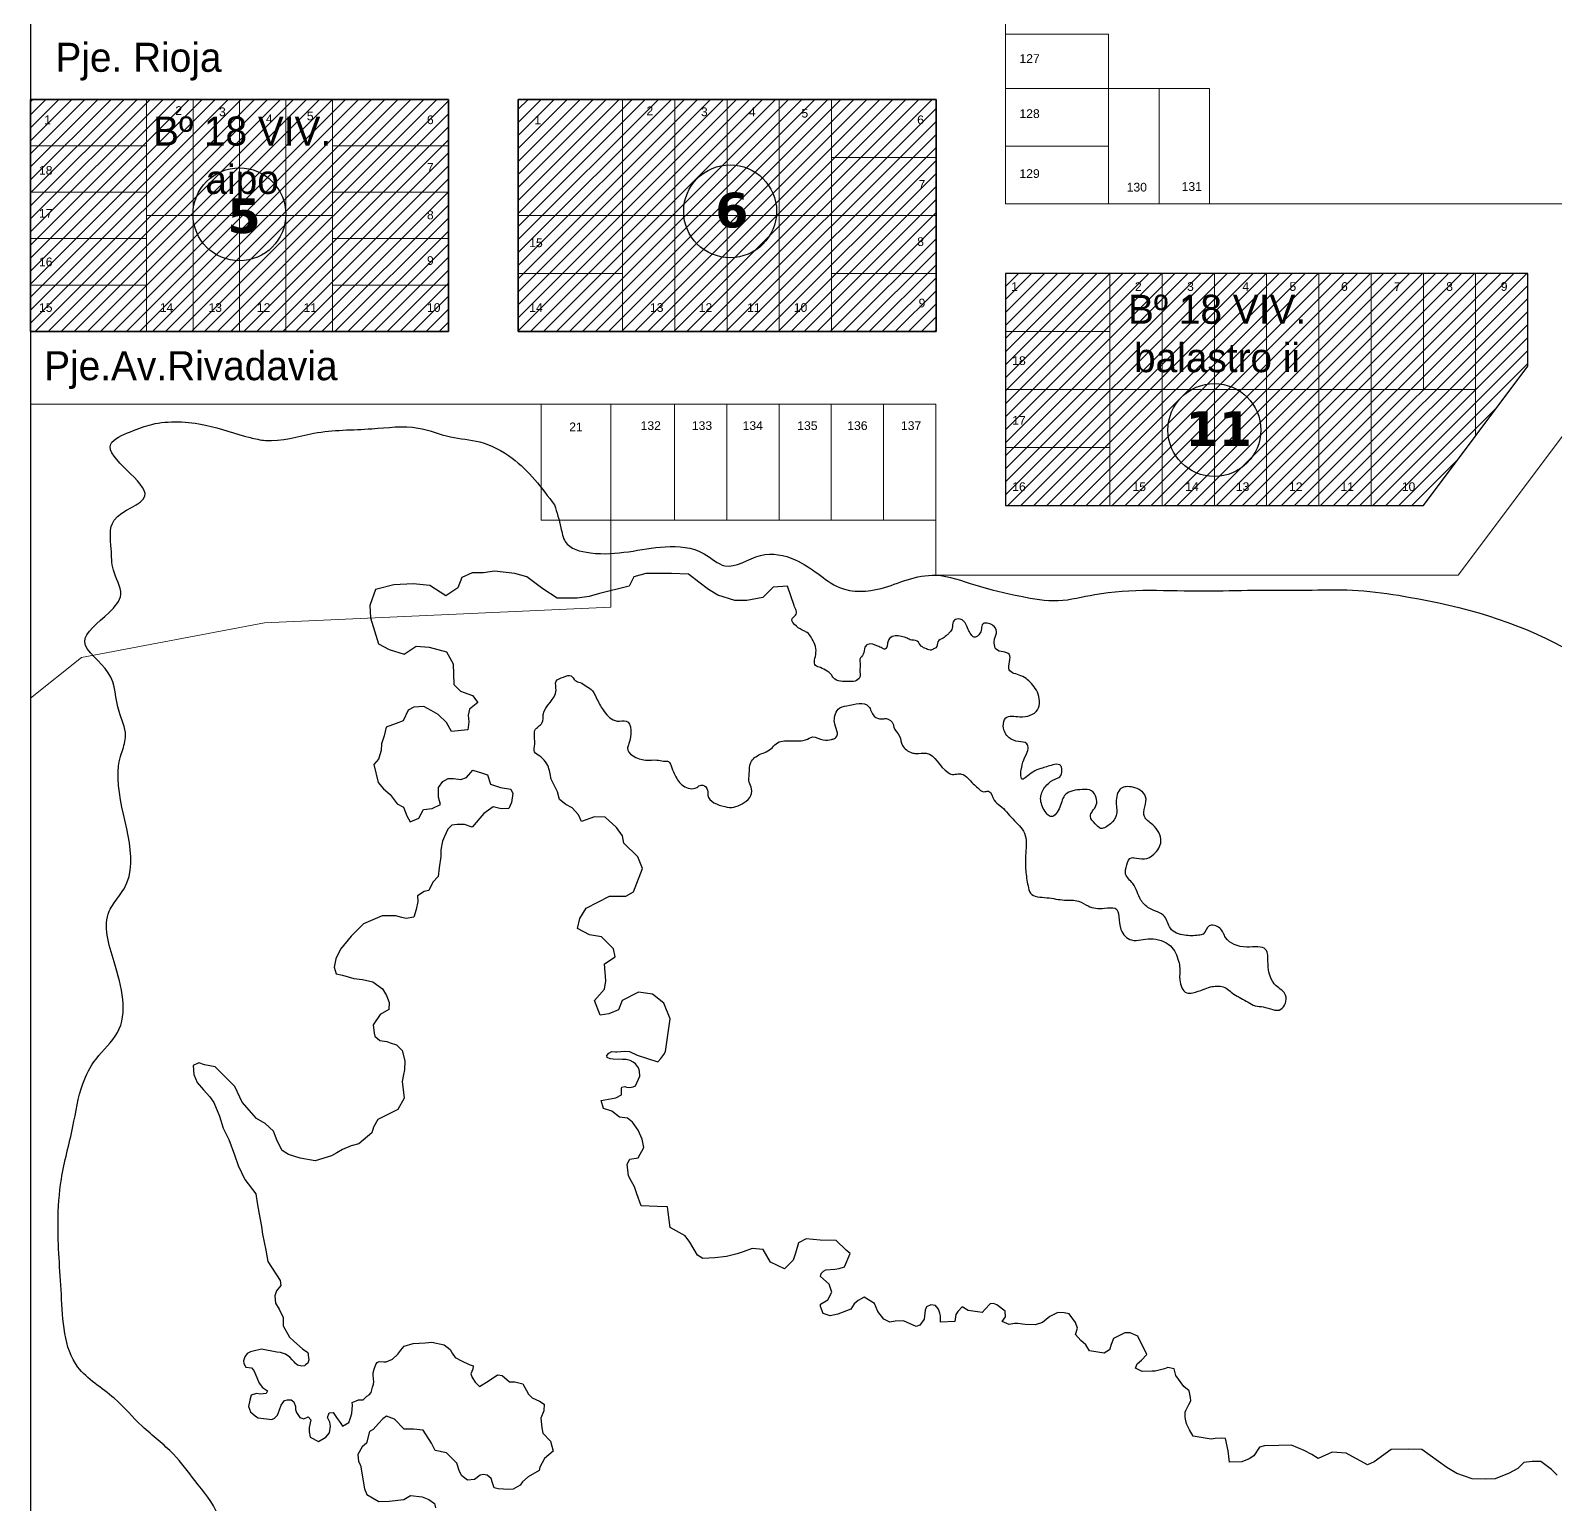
# Model space of a CAD drawing. Header units: millimetres. Extents: x 0 to 6558, y 60 to 10727.
# Drawn here: x 1200 to 1462.7, y 8832.7 to 9086.7 of the extents above; entities that cross this region are included whole.
import ezdxf

# ---------------------------------------------------------------- set-up
doc = ezdxf.new("R2010")
doc.units = ezdxf.units.MM
for name, color, linetype, lineweight in [('0 LAGUNA', 140, 'Continuous', 30), ('0 NOMBRE DE BARRIOS', 251, 'Continuous', 35), ('0 N° DE PARCELA', 255, 'Continuous', 25), ('0 SIG - PARCELAS', 252, 'Continuous', 18)]:
    doc.layers.add(name, color=color, linetype=linetype, lineweight=lineweight)
for name, color, linetype in [('0 NOMBRE DE CALLES', 255, 'Continuous'), ('0 N° DE MANZANA', 255, 'Continuous'), ('0 SIG - CHACRAS', 253, 'Continuous'), ('0 SIG - MANZANAS', 253, 'Continuous'), ('TERRENO MUNICIPAL', 10, 'Continuous')]:
    doc.layers.add(name, color=color, linetype=linetype)
doc.styles.get("Standard").update_dxf_attribs({"font": 'arial.ttf'})
doc.styles.add('STYLE1', font='arial.ttf')

msp = doc.modelspace()

# ---------------------------------------------------------------- hatches: boundary and pattern name
at = {"layer": 'TERRENO MUNICIPAL'}
h = msp.add_hatch(dxfattribs=at)
h.set_pattern_fill('ANSI31', color=256, scale=0.5)
h.set_pattern_definition([(45, (-322.4474, 5693.1154), (-1.122532, 1.122532), [])])
h.paths.add_polyline_path([(1283.979, 9074.855), (1355.979, 9074.855), (1355.979, 9034.855), (1283.979, 9034.855)])
h.paths.add_polyline_path([(1367.936, 9044.855), (1367.936, 9004.855), (1439.936, 9004.855), (1457.936, 9028.855), (1457.936, 9044.855)])
h.paths.add_polyline_path([(1199.979, 9074.855), (1271.979, 9074.855), (1271.979, 9034.855), (1199.979, 9034.855)])
h.paths.add_polyline_path([(1290.136, 9189.465), (1355.936, 9189.465), (1355.936, 9149.465), (1290.136, 9149.465)])
h.paths.add_polyline_path([(1367.936, 9198.045), (1437.936, 9198.045), (1437.936, 9158.045), (1367.936, 9158.045)])

# ---------------------------------------------------------------- linework, layer by layer
at = {"layer": '0 LAGUNA'}
for points in [[(1331.513, 8987.641), (1330.41, 8990.947), (1330.41, 8990.947), (1327.928, 8990.81), (1327.928, 8990.81), (1326.135, 8989.019), (1326.135, 8989.019), (1323.377, 8988.468), (1321.309, 8988.468), (1318.413, 8989.432), (1316.759, 8990.397), (1315.104, 8991.636), (1313.312, 8993.014), (1310.416, 8993.151), (1308.485, 8993.151), (1306.004, 8993.151), (1303.935, 8992.6), (1303.108, 8990.947), (1298.006, 8989.708), (1296.214, 8989.157), (1294.145, 8988.881), (1294.145, 8988.881), (1290.698, 8988.881), (1288.216, 8990.534), (1288.216, 8990.534), (1285.458, 8992.6), (1283.39, 8993.151), (1279.943, 8993.565), (1278.012, 8993.289), (1276.082, 8993.289), (1274.289, 8992.463), (1273.6, 8990.672), (1271.531, 8989.294), (1271.531, 8989.294), (1268.774, 8991.085), (1265.878, 8991.361), (1262.569, 8991.223), (1259.398, 8990.397), (1258.432, 8987.641), (1258.53, 8985.483), (1259.949, 8981.03), (1261.741, 8980.065), (1264.361, 8979.239), (1264.361, 8979.239), (1266.43, 8980.616), (1268.636, 8980.479), (1271.669, 8979.652), (1272.773, 8977.586), (1272.91, 8974.004), (1274.066, 8972.856), (1274.066, 8972.856), (1276.116, 8972.106), (1276.116, 8972.106), (1277.068, 8970.923), (1277.068, 8970.923), (1275.601, 8969.79), (1275.4, 8968.724), (1275.467, 8967.591), (1275.334, 8966.192), (1272.532, 8965.925), (1272.532, 8965.925), (1271.665, 8967.458), (1270.197, 8968.857), (1269.011, 8969.518), (1267.729, 8970.257), (1265.995, 8970.123), (1265.061, 8969.59), (1264.166, 8967.752), (1262.961, 8967.313), (1261.231, 8966.683), (1260.925, 8965.192), (1260.458, 8963.793), (1260.391, 8962.66), (1259.924, 8961.127), (1259.124, 8960.261), (1259.858, 8957.129), (1259.858, 8957.129), (1260.792, 8956.062), (1261.926, 8955.063), (1263.127, 8953.464), (1264.26, 8952.864), (1264.26, 8952.864), (1264.794, 8951.398), (1265.394, 8950.332), (1265.394, 8950.332), (1266.862, 8950.998), (1267.262, 8951.731), (1267.663, 8952.464), (1267.663, 8952.464), (1269.197, 8952.664), (1269.197, 8952.664), (1270.598, 8953.33), (1270.264, 8954.596), (1270.264, 8954.596), (1270.264, 8956.262), (1270.264, 8956.262), (1270.998, 8957.329), (1271.932, 8957.795), (1272.865, 8957.795), (1272.865, 8957.795), (1274.133, 8957.662), (1275.067, 8957.995), (1275.067, 8957.995), (1276.201, 8959.261), (1276.201, 8959.261), (1277.868, 8958.728), (1278.736, 8958.461), (1279.203, 8956.862), (1280.937, 8956.262), (1282.738, 8955.996), (1283.072, 8955.263), (1282.871, 8953.664), (1282.405, 8952.664), (1281.07, 8952.597), (1279.67, 8952.93), (1278.069, 8951.798), (1276.06, 8949.427), (1274.745, 8949.886), (1273.496, 8949.886), (1272.576, 8949.755), (1271.853, 8949.098), (1271.327, 8947.851), (1270.932, 8946.997), (1270.67, 8945.553), (1270.67, 8944.371), (1270.407, 8942.401), (1270.21, 8940.956), (1269.272, 8939.977), (1268.627, 8938.505), (1267.799, 8938.367), (1266.647, 8937.585), (1266.693, 8936.619), (1266.417, 8935.238), (1266.002, 8933.904), (1264.713, 8933.72), (1263.93, 8933.858), (1262.917, 8934.134), (1260.568, 8934.18), (1257.359, 8932.769), (1255.233, 8930.645), (1255.233, 8930.645), (1253.384, 8928.429), (1252.552, 8926.767), (1252.275, 8925.289), (1252.645, 8924.181), (1253.754, 8923.904), (1253.754, 8923.904), (1255.695, 8923.35), (1257.174, 8923.166), (1258.931, 8922.796), (1260.595, 8921.596), (1261.334, 8920.395), (1261.796, 8919.195), (1261.704, 8917.994), (1261.704, 8917.994), (1260.224, 8917.163), (1259.026, 8915.342), (1259.204, 8913.957), (1259.294, 8913.421), (1260.144, 8912.661), (1261.351, 8912.483), (1261.932, 8912.259), (1263.006, 8911.902), (1264.034, 8910.964), (1264.492, 8909.189), (1264.429, 8907.619), (1264.241, 8906.802), (1263.989, 8905.609), (1264.241, 8903.724), (1264.367, 8902.719), (1264.367, 8902.719), (1263.234, 8900.771), (1263.234, 8900.771), (1261.537, 8899.892), (1260.719, 8899.515), (1259.839, 8899.075), (1259.084, 8897.756), (1258.77, 8896.751), (1256.569, 8894.866), (1255.248, 8894.489), (1253.739, 8893.861), (1252.733, 8893.296), (1251.853, 8892.793), (1249.023, 8891.914), (1246.445, 8892.416), (1244.432, 8893.045), (1243.363, 8893.735), (1242.483, 8895.369), (1241.854, 8897.065), (1240.408, 8898.384), (1238.898, 8899.201), (1236.446, 8902.028), (1235.188, 8904.729), (1231.793, 8908.121), (1229.969, 8908.498), (1228.963, 8908.812), (1228.019, 8908.373), (1228.145, 8906.802), (1228.711, 8905.42), (1229.78, 8904.164), (1230.849, 8902.97), (1231.541, 8901.965), (1232.547, 8899.641), (1233.176, 8897.568), (1234.136, 8895.627), (1235.109, 8892.977), (1235.728, 8891.122), (1236.878, 8888.736), (1238.823, 8886.263), (1239, 8884.673), (1239.354, 8882.729), (1239.796, 8880.609), (1239.973, 8879.284), (1240.504, 8876.545), (1240.857, 8874.602), (1242.979, 8871.333), (1242.979, 8871.333), (1243.113, 8870.432), (1243.113, 8870.432), (1242.38, 8869.517), (1242.075, 8868.663), (1242.197, 8867.383), (1242.808, 8866.346), (1243.479, 8864.943), (1243.479, 8863.479), (1244.578, 8861.527), (1245.372, 8860.856), (1246.837, 8859.514), (1246.837, 8859.514), (1247.773, 8858.896), (1247.787, 8858.71), (1247.816, 8858.382), (1247.859, 8858.011), (1247.902, 8857.654), (1247.745, 8857.083), (1247.745, 8857.083), (1247.358, 8856.769), (1247.187, 8856.583), (1246.744, 8856.569), (1246.001, 8856.726), (1245.601, 8857.069), (1245.43, 8857.297), (1245.086, 8857.639), (1244.629, 8858.111), (1244.629, 8858.111), (1243.915, 8858.596), (1243.072, 8858.881), (1242.429, 8858.967), (1239.753, 8859.462), (1238.327, 8859.101), (1237.864, 8859.02), (1237.302, 8858.699), (1236.9, 8858.157), (1236.659, 8857.454), (1236.739, 8856.993), (1237.081, 8856.371), (1238.065, 8856.23), (1238.468, 8855.789), (1238.97, 8854.564), (1239.39, 8853.6), (1239.955, 8852.875), (1239.955, 8852.875), (1240.802, 8852.311), (1240.56, 8851.827), (1240.56, 8851.827), (1239.552, 8851.747), (1238.906, 8851.827), (1237.979, 8851.545), (1237.737, 8850.659), (1237.535, 8849.571), (1237.858, 8848.685), (1238.745, 8847.919), (1239.189, 8847.637), (1241.528, 8847.355), (1242.012, 8847.557), (1242.536, 8848.081), (1242.899, 8849.007), (1243.141, 8849.813), (1243.746, 8850.619), (1244.189, 8850.739), (1244.189, 8850.739), (1244.875, 8850.739), (1245.359, 8850.377), (1245.641, 8849.571), (1245.641, 8849.088), (1245.802, 8848.564), (1246.407, 8847.718), (1247.093, 8847.476), (1247.818, 8847.839), (1248.262, 8847.275), (1248.262, 8847.275), (1247.98, 8845.986), (1247.98, 8845.221), (1248.181, 8844.334), (1248.181, 8844.334), (1249.593, 8843.569), (1250.843, 8844.334), (1251.488, 8845.059), (1251.69, 8846.187), (1251.569, 8846.872), (1251.569, 8846.872), (1251.125, 8847.718), (1251.448, 8848.524), (1251.448, 8848.524), (1252.134, 8848.564), (1252.698, 8847.718), (1253.424, 8846.671), (1253.747, 8846.228), (1254.835, 8846.832), (1255.117, 8847.637), (1255.36, 8848.363), (1255.44, 8849.813), (1255.4, 8850.256), (1256.466, 8850.734), (1257.277, 8850.768), (1257.903, 8851.359), (1258.325, 8851.629), (1258.647, 8851.984), (1258.917, 8852.947), (1259.087, 8853.47), (1259.137, 8853.858), (1259.024, 8855.006), (1259.008, 8855.422), (1259.191, 8856.054), (1259.457, 8856.836), (1259.707, 8857.169), (1260.074, 8857.336), (1260.823, 8857.319), (1261.273, 8857.319), (1262.342, 8857.726), (1263.249, 8858.632), (1263.773, 8859.299), (1264.346, 8859.966), (1265.92, 8860.443), (1267.972, 8860.538), (1269.118, 8860.681), (1271.265, 8860.205), (1272.267, 8859.442), (1272.649, 8858.775), (1273.126, 8858.06), (1274.223, 8857.488), (1275.527, 8856.808), (1276.227, 8856.582), (1276.179, 8856.01), (1275.845, 8855.2), (1276.084, 8854.58), (1276.609, 8853.77), (1277.324, 8853.055), (1278.995, 8854.056), (1280.426, 8855.057), (1281.237, 8854.914), (1281.237, 8854.914), (1282.525, 8853.865), (1283.432, 8853.865), (1284.768, 8853.484), (1285.775, 8851.692), (1286.386, 8851.082), (1287.656, 8850.518), (1288.455, 8850.001), (1288.408, 8848.874), (1288.408, 8848.874), (1287.891, 8847.606), (1288.079, 8845.915), (1288.267, 8845.023), (1289.583, 8843.614), (1290.007, 8841.923), (1288.549, 8840.608), (1287.703, 8839.152), (1287.609, 8838.588), (1285.731, 8837.458), (1284.749, 8836.586), (1284.312, 8836.041), (1283.112, 8835.351), (1282.385, 8835.278), (1280.53, 8835.387), (1279.875, 8835.569), (1279.584, 8836.441), (1279.366, 8837.168), (1278.675, 8837.785), (1277.947, 8837.858), (1277.438, 8837.749), (1276.493, 8837.022), (1275.256, 8836.913), (1274.311, 8837.64), (1273.911, 8838.366), (1273.402, 8839.82), (1271.619, 8841.636), (1269.692, 8842), (1269.033, 8843.291), (1267.636, 8845.511), (1265.988, 8845.689), (1264.339, 8845.689), (1262.691, 8847.408), (1261.329, 8847.909), (1260.684, 8847.444), (1259.931, 8846.692), (1259, 8845.654), (1258.39, 8845.26), (1257.853, 8843.255), (1257.1, 8842.646), (1256.348, 8841.322), (1256.491, 8840.141), (1256.85, 8839.46), (1257.547, 8835.43), (1257.894, 8834.454), (1258.903, 8833.856), (1259.974, 8833.226), (1261.771, 8833.258), (1264.292, 8833.573), (1265.458, 8834.265), (1267.444, 8834.045), (1268.579, 8833.573), (1269.555, 8832.88), (1269.776, 8832.156)], [(1462.988, 8837.755), (1462.017, 8838.725), (1460.164, 8840.136), (1458.663, 8840.136), (1457.25, 8839.96), (1456.191, 8838.901), (1454.69, 8838.108), (1452.306, 8837.137), (1450.629, 8837.049), (1448.333, 8837.137), (1445.685, 8838.019), (1444.007, 8839.078), (1444.007, 8839.078), (1439.682, 8842.165), (1437.386, 8842.253), (1434.385, 8842.165), (1434.385, 8842.165), (1431.471, 8840.048), (1430.323, 8839.519), (1426.616, 8841.547), (1426.616, 8841.547), (1424.232, 8841.724), (1421.786, 8840.624), (1420.75, 8841.294), (1419.408, 8842.025), (1417.214, 8842.938), (1415.02, 8842.877), (1412.582, 8842.816), (1411.728, 8842.573), (1410.753, 8841.111), (1409.9, 8840.563), (1408.681, 8840.076), (1406.548, 8840.015), (1406.548, 8840.015), (1406.304, 8841.964), (1406.304, 8841.964), (1405.877, 8844.095), (1405.206, 8844.156), (1404.048, 8844.095), (1403.378, 8843.973), (1400.28, 8844.464), (1399.631, 8845.554), (1399.188, 8846.496), (1399.041, 8847.056), (1398.923, 8847.822), (1398.923, 8848.588), (1399.012, 8848.912), (1399.543, 8849.943), (1399.867, 8850.591), (1399.837, 8851.151), (1399.572, 8852.299), (1398.687, 8853.036), (1398.687, 8853.036), (1397.301, 8854.951), (1396.977, 8856.07), (1395.886, 8856.306), (1395.326, 8856.1), (1393.733, 8855.658), (1393.203, 8855.658), (1391.486, 8855.61), (1390.371, 8856.213), (1390.65, 8856.956), (1391.393, 8857.559), (1391.393, 8857.559), (1392.276, 8858.534), (1390.742, 8861.736), (1389.442, 8862.293), (1388.513, 8862.293), (1386.562, 8861.318), (1386.143, 8860.251), (1385.864, 8859.369), (1384.935, 8858.766), (1382.427, 8859.184), (1382.427, 8859.184), (1381.776, 8860.205), (1380.94, 8860.947), (1380.94, 8860.947), (1380.011, 8862.015), (1380.336, 8863.082), (1380.011, 8864.057), (1378.896, 8865.588), (1378.059, 8865.728), (1376.991, 8865.82), (1375.597, 8865.124), (1374.296, 8864.057), (1373.042, 8863.639), (1371.323, 8863.732), (1370.022, 8863.918), (1369.521, 8863.911), (1368.587, 8863.732), (1367.401, 8864.27), (1367.976, 8865.06), (1367.868, 8866.029), (1366.467, 8867.142), (1365.892, 8867.322), (1365.281, 8867.286), (1364.454, 8866.353), (1363.951, 8865.814), (1361.507, 8866.137), (1361.507, 8866.137), (1360.501, 8866.747), (1359.746, 8865.993), (1359.387, 8865.455), (1359.243, 8864.234), (1356.763, 8864.127), (1356.727, 8865.24), (1356.62, 8865.67), (1356.404, 8866.389), (1355.865, 8866.999), (1355.074, 8867.142), (1354.356, 8866.783), (1354.104, 8866.173), (1353.961, 8864.629), (1353.17, 8863.624), (1352.559, 8863.373), (1350.367, 8864.342), (1348.965, 8864.306), (1348.031, 8864.127), (1346.989, 8864.629), (1345.947, 8865.993), (1345.371, 8867.322), (1343.574, 8868.435), (1342.568, 8867.86), (1341.849, 8867.286), (1341.275, 8866.389), (1339.047, 8865.527), (1337.753, 8865.204), (1336.531, 8865.635), (1336.064, 8866.819), (1336.1, 8867.214), (1337.322, 8868.004), (1338.004, 8869.296), (1337.573, 8870.661), (1336.1, 8871.989), (1336.171, 8872.492), (1336.567, 8872.922), (1336.998, 8873.174), (1338.544, 8873.246), (1339.298, 8873.389), (1340.197, 8873.64), (1341.203, 8875.974), (1340.484, 8876.512), (1338.778, 8878.181), (1338.778, 8878.181), (1336.03, 8878.261), (1333.606, 8878.504), (1332.313, 8877.777), (1331.747, 8876.001), (1331.343, 8874.79), (1329.889, 8873.337), (1327.464, 8874.467), (1327.464, 8874.467), (1326.172, 8876.647), (1326.172, 8876.647), (1324.313, 8876.808), (1322.778, 8876.243), (1321.727, 8875.92), (1319.869, 8875.436), (1317.848, 8875.194), (1315.828, 8875.113), (1314.859, 8875.678), (1314.859, 8875.678), (1313.566, 8877.938), (1312.758, 8878.988), (1312.758, 8878.988), (1310.172, 8880.441), (1310.172, 8880.441), (1309.849, 8883.105), (1309.743, 8883.978), (1307.91, 8884.074), (1307.91, 8884.074), (1305.162, 8884.154), (1305.162, 8884.154), (1304.423, 8886.254), (1304.024, 8887.448), (1303.467, 8888.482), (1302.989, 8889.357), (1302.751, 8891.345), (1303.228, 8892.22), (1304.661, 8892.459), (1304.661, 8892.459), (1305.617, 8894.209), (1305.378, 8895.641), (1304.661, 8897.231), (1303.706, 8898.584), (1302.83, 8899.299), (1302.83, 8899.299), (1301.477, 8899.459), (1301.477, 8899.459), (1300.123, 8900.493), (1298.69, 8900.97), (1298.292, 8902.322), (1298.292, 8902.322), (1300.839, 8902.799), (1301.794, 8903.307), (1301.775, 8904.381), (1301.871, 8904.649), (1302.351, 8904.764), (1302.677, 8904.649), (1303.253, 8904.553), (1303.828, 8904.668), (1304.212, 8904.841), (1304.968, 8906.55), (1304.912, 8907.362), (1304.704, 8907.986), (1304.193, 8908.666), (1303.777, 8908.949), (1303.285, 8909.195), (1302.586, 8909.422), (1301.981, 8909.403), (1300.354, 8909.459), (1299.862, 8909.535), (1299.333, 8909.762), (1299.276, 8910.083), (1299.597, 8910.48), (1299.597, 8910.48), (1300.146, 8910.744), (1300.77, 8910.687), (1300.997, 8910.687), (1302.397, 8910.857), (1303.172, 8910.801), (1304.514, 8910.14), (1308.036, 8909.018), (1308.567, 8909.586), (1309.061, 8910.269), (1309.402, 8910.8), (1310.186, 8916.4), (1309.09, 8919.076), (1307.141, 8920.658), (1307.141, 8920.658), (1304.706, 8921.023), (1301.904, 8919.563), (1301.296, 8917.981), (1299.59, 8917.251), (1298.129, 8917.008), (1298.129, 8917.008), (1297.155, 8919.563), (1297.155, 8919.563), (1298.86, 8921.51), (1298.86, 8921.51), (1299.103, 8922.97), (1298.86, 8925.89), (1298.86, 8925.89), (1300.687, 8927.106), (1300.443, 8928.445), (1298.373, 8930.513), (1298.373, 8930.513), (1296.302, 8930.878), (1294.232, 8931.973), (1294.597, 8933.676), (1294.597, 8933.676), (1295.693, 8935.501), (1299.712, 8937.57), (1302.513, 8937.57), (1303.853, 8938.3), (1303.853, 8938.3), (1305.391, 8942.333), (1305.391, 8942.333), (1304.635, 8944.349), (1302.196, 8946.701), (1301.944, 8947.961), (1300.935, 8949.389), (1300.935, 8949.389), (1299.001, 8951.153), (1299.001, 8951.153), (1297.151, 8951.237), (1294.88, 8950.397), (1294.376, 8951.573), (1293.283, 8952.749), (1292.19, 8953.337), (1292.19, 8953.337), (1291.097, 8954.177), (1290.76, 8955.521), (1289.667, 8957.705)]]:
    msp.add_lwpolyline(points, dxfattribs=at)
msp.add_spline([(1290.247, 9004.955), (1282.934, 9013.047), (1277.374, 9015.824), (1272.319, 9016.707), (1266.76, 9018.222), (1258.799, 9018.096), (1248.816, 9017.339), (1240.475, 9016.076), (1237.822, 9016.581), (1230.113, 9018.727), (1220.889, 9018.854), (1217.224, 9017.591), (1213.812, 9015.445), (1219.695, 9006.481), (1214.387, 9002.315), (1213.882, 8997.392), (1214.261, 8993.731), (1215.525, 8989.565), (1213.503, 8986.409), (1209.333, 8981.36), (1213.377, 8976.058), (1215.236, 8969.34), (1216.366, 8965.215), (1215.758, 8962.479), (1215.279, 8960.698), (1215.062, 8957.832), (1216.104, 8938.834), (1215.215, 8937.502), (1213.548, 8934.948), (1214.389, 8926.226), (1214.957, 8914.021), (1211.263, 8909.479), (1208.99, 8905.221), (1207.286, 8897.841), (1205.296, 8888.758), (1204.728, 8881.378), (1205.296, 8868.889), (1208.138, 8856.399), (1214.389, 8851.006), (1219.219, 8846.181), (1224.618, 8841.355), (1228.312, 8836.814), (1232.289, 8830.853), (1233.142, 8826.595), (1232.858, 8818.931), (1232.858, 8813.822), (1229.928, 8800.537), (1228.429, 8794.795), (1228.429, 8789.552), (1230.678, 8781.314), (1234.926, 8775.822), (1240.174, 8773.824), (1241.674, 8773.575), (1247.671, 8771.827), (1255.668, 8769.331), (1259.166, 8766.085), (1276.305, 8768.445), (1280.481, 8767.786), (1284.217, 8764.273), (1285.756, 8757.247), (1287.514, 8752.855), (1291.91, 8743.195), (1296.085, 8737.925), (1302.899, 8733.753), (1312.35, 8732.875), (1320.482, 8734.192), (1325.757, 8742.316), (1325.977, 8745.171), (1325.977, 8750.221), (1325.757, 8756.369), (1327.735, 8765.151), (1334.548, 8772.616), (1337.626, 8772.616), (1344.658, 8772.616), (1351.692, 8770.421), (1357.187, 8770.86), (1366.198, 8771.299), (1371.693, 8769.982), (1380.923, 8768.884), (1391.254, 8765.59), (1391.473, 8760.321), (1390.594, 8754.831), (1398.067, 8746.049), (1424.864, 8750.872), (1427.348, 8765.203), (1424.589, 8772.645), (1422.658, 8777.605), (1421.278, 8780.637), (1421.278, 8785.322), (1424.589, 8789.18), (1429.554, 8788.629), (1433.693, 8787.251), (1438.934, 8785.322), (1445.831, 8783.668), (1453.004, 8783.117), (1462.384, 8779.259), (1466.522, 8775.676), (1471.212, 8772.369), (1475.626, 8770.164), (1483.626, 8772.093), (1508.217, 8777.021), (1511.129, 8777.506), (1517.194, 8775.082), (1521.319, 8770.719), (1534.179, 8767.083), (1543.399, 8768.053), (1550.678, 8769.507), (1555.288, 8770.477), (1568.39, 8769.507), (1573.243, 8768.053), (1574.941, 8767.81), (1577.61, 8766.841), (1580.28, 8766.114), (1583.676, 8766.114), (1595.323, 8765.386), (1599.205, 8763.69), (1606.23, 8762.736), (1611.094, 8758.842), (1615.046, 8759.884), (1620.557, 8755.933), (1630.505, 8756.661), (1636.085, 8759.084), (1640.211, 8762.963), (1644.335, 8769.749), (1645.548, 8775.325), (1647.004, 8779.687), (1647.004, 8795.685), (1647.004, 8803.442), (1646.276, 8806.35), (1639.054, 8818.663), (1640.024, 8827.389), (1641.48, 8835.145), (1639.539, 8842.174), (1637.113, 8847.265), (1633.716, 8850.901), (1626.679, 8857.445), (1621.584, 8865.444), (1618.915, 8872.473), (1617.702, 8877.079), (1614.547, 8888.713), (1609.937, 8895.5), (1603.872, 8899.621), (1595.622, 8902.529), (1577.861, 8892.179), (1572.28, 8891.937), (1568.883, 8894.361), (1565.244, 8902.844), (1562.332, 8912.783), (1555.295, 8921.993), (1545.347, 8926.356), (1531.76, 8928.295), (1522.054, 8932.901), (1516.959, 8938.233), (1492.842, 8945.249), (1480.659, 8959.853), (1473.35, 8973.24), (1462.69, 8981.15), (1435.646, 8989.387), (1427.721, 8990.283), (1419.796, 8990.283), (1410.675, 8990.283), (1402.301, 8990.134), (1383.311, 8989.536), (1377.031, 8988.49), (1370.601, 8989.237), (1362.676, 8991.179), (1355.936, 8992.855), (1351.013, 8992.075), (1346.528, 8990.582), (1339.351, 8990.731), (1335.612, 8993.121), (1331.724, 8995.511), (1325.743, 8996.258), (1319.613, 8994.465), (1316.024, 8996.557), (1309.295, 8997.752), (1296.436, 8996.706), (1292.1, 8998.648), (1291.352, 9001.038), (1290.247, 9004.955)], degree=3, dxfattribs=at)
at = {"layer": '0 LAGUNA', "start_tangent": (-0.8942643, -0.4475392)}
msp.add_spline([(1289.667, 8957.705), (1289.079, 8960.057), (1288.238, 8961.233), (1287.733, 8961.654), (1286.808, 8962.41), (1286.808, 8963.334), (1286.808, 8965.182), (1286.892, 8966.106), (1287.481, 8966.778), (1288.153, 8967.45), (1288.322, 8968.878), (1290.529, 8973.045), (1290.529, 8974.581), (1291.83, 8975.289), (1293.131, 8975.526), (1293.84, 8974.699), (1294.668, 8974.344), (1295.732, 8973.754), (1296.796, 8972.927), (1297.624, 8971.391), (1298.807, 8969.383), (1301.054, 8967.729), (1302.591, 8967.729), (1303.064, 8963.831), (1302.827, 8963.122), (1305.907, 8961.001), (1307.895, 8961.001), (1309.055, 8960.836), (1309.884, 8960.753), (1310.464, 8959.677), (1311.044, 8958.352), (1312.452, 8956.531), (1314.772, 8956.283), (1315.518, 8956.697), (1316.512, 8956.118), (1316.678, 8954.959), (1319.578, 8952.972), (1321.152, 8952.889), (1322.561, 8953.469), (1323.887, 8954.545), (1324.218, 8956.035), (1323.804, 8957.194), (1323.804, 8958.601), (1324.052, 8960.587), (1325.71, 8961.994), (1326.704, 8962.408), (1327.781, 8963.153), (1328.692, 8963.981), (1331.178, 8964.312), (1332.504, 8964.312), (1333.498, 8964.478), (1334.741, 8964.974), (1336.564, 8964.478), (1337.973, 8964.56), (1338.469, 8964.726), (1338.967, 8965.305), (1338.884, 8966.05), (1338.469, 8967.54), (1338.553, 8968.616), (1339.132, 8969.775), (1340.624, 8970.354), (1344.365, 8970.252), (1345.327, 8968.587), (1346.609, 8968.075), (1347.378, 8968.138), (1348.595, 8967.178), (1348.724, 8966.666), (1349.685, 8965.129), (1350.198, 8963.529), (1351.8, 8962.248), (1352.505, 8962.12), (1354.3, 8962.184), (1358.058, 8958.837), (1359.071, 8958.516), (1359.516, 8958.59), (1360.38, 8958.59), (1362.393, 8956.893), (1363.172, 8956.186), (1364.162, 8955.55), (1365.011, 8955.62), (1366.002, 8954.065), (1366.993, 8953.147), (1369.195, 8950.842), (1371.222, 8948.413), (1371.424, 8944.971), (1371.424, 8941.934), (1371.83, 8939.302), (1372.235, 8938.087), (1375.072, 8937.277), (1378.112, 8936.873), (1380.544, 8936.67), (1382.165, 8935.86), (1385.002, 8935.456), (1386.826, 8935.456), (1387.84, 8931.811), (1389.664, 8929.989), (1391.285, 8929.989), (1392.906, 8930.192), (1396.352, 8928.977), (1397.77, 8926.345), (1397.973, 8925.13), (1397.973, 8923.106), (1399.188, 8920.879), (1400.202, 8920.879), (1402.026, 8921.486), (1403.242, 8921.891), (1405.471, 8921.891), (1407.295, 8920.676), (1409.727, 8919.259), (1410.943, 8918.652), (1412.361, 8918.449), (1415.401, 8918.044), (1416.212, 8920.474), (1414.591, 8922.093), (1413.172, 8925.94), (1412.767, 8928.37), (1409.524, 8928.774), (1405.876, 8930.394), (1404.863, 8932.014), (1403.039, 8932.419), (1402.026, 8931.001), (1401.215, 8930.799), (1398.783, 8930.799), (1396.352, 8932.014), (1395.338, 8934.038), (1392.703, 8935.456), (1391.285, 8936.873), (1389.866, 8939.707), (1388.65, 8941.327), (1388.853, 8942.946), (1389.664, 8944.161), (1390.069, 8944.161), (1391.893, 8943.958), (1393.514, 8944.768), (1394.73, 8946.995), (1393.311, 8949.83), (1391.893, 8951.247), (1392.095, 8954.688), (1389.866, 8956.308), (1387.84, 8956.106), (1387.029, 8953.676), (1387.029, 8951.449), (1386.016, 8950.032), (1384.395, 8949.222), (1383.381, 8950.032), (1382.571, 8951.247), (1383.584, 8953.271), (1383.584, 8954.486), (1382.773, 8955.701), (1381.152, 8955.903), (1379.531, 8955.701), (1378.315, 8955.093), (1377.302, 8952.867), (1375.883, 8951.247), (1374.464, 8952.664), (1374.059, 8954.891), (1375.072, 8956.713), (1376.491, 8957.725), (1377.302, 8958.13), (1377.302, 8960.155), (1376.085, 8960.155), (1374.059, 8959.547), (1372.64, 8958.94), (1370.816, 8957.725), (1370.816, 8960.155), (1371.424, 8961.774), (1371.83, 8962.989), (1371.627, 8963.799), (1370.208, 8964.204), (1368.587, 8964.811), (1367.574, 8966.836), (1367.979, 8968.253), (1370.411, 8968.456), (1373.451, 8969.67), (1373.451, 8972.707), (1372.64, 8973.922), (1370.614, 8975.541), (1368.587, 8976.554), (1368.587, 8979.23), (1366.344, 8980.091), (1366, 8981.12), (1366.069, 8981.875), (1366.412, 8983.179), (1365.794, 8984.208), (1365.039, 8984.551), (1364.077, 8984.483), (1363.802, 8983.59), (1363.596, 8982.904), (1362.497, 8982.15), (1362.016, 8982.63), (1361.535, 8983.522), (1361.054, 8984.551), (1360.711, 8984.963), (1359.543, 8985.306), (1358.925, 8984.826), (1358.787, 8983.728), (1358.306, 8982.973), (1357.894, 8982.561), (1357.207, 8982.012), (1356.314, 8981.394), (1355.971, 8980.365), (1355.696, 8980.228), (1355.147, 8979.953), (1354.322, 8980.159), (1353.429, 8980.64), (1352.742, 8981.463), (1351.506, 8981.738), (1350.819, 8982.081), (1349.72, 8982.355), (1348.689, 8982.355), (1347.796, 8981.669), (1347.178, 8980.091), (1346.697, 8980.296), (1345.941, 8980.64), (1344.224, 8980.914), (1343.743, 8980.434), (1343.444, 8979.23), (1342.85, 8978.375), (1342.918, 8977.483), (1342.85, 8976.453), (1342.85, 8975.287), (1342.025, 8974.6), (1340.995, 8974.532), (1338.316, 8975.149), (1337.903, 8975.767), (1337.217, 8976.316), (1336.049, 8976.934), (1335.224, 8977.277), (1335.301, 8979.51), (1335.087, 8980.914), (1334.469, 8982.15), (1333.782, 8982.973), (1333.232, 8983.248), (1331.927, 8984.071), (1331.172, 8985.375), (1331.79, 8985.993), (1331.513, 8987.641)], degree=3, dxfattribs=at)
at = {"layer": '0 N° DE MANZANA'}
for centre in [(1235.979, 9055.053), (1320.511, 9055.567), (1403.936, 9017.874)]:
    msp.add_circle(centre, 8, dxfattribs=at)
at = {"layer": '0 SIG - CHACRAS'}
msp.add_lwpolyline([(1199.979, 8430.105), (2179.979, 8430.105), (2179.979, 9400.105), (1199.979, 9400.105)], close=True, dxfattribs=at)
at = {"layer": '0 SIG - MANZANAS'}
for points in [[(1199.979, 9034.855), (1271.979, 9034.855), (1271.979, 9074.855), (1199.979, 9074.855)], [(1283.979, 9034.855), (1355.979, 9034.855), (1355.979, 9074.855), (1283.979, 9074.855)]]:
    msp.add_lwpolyline(points, close=True, dxfattribs=at)
msp.add_lwpolyline([(1367.936, 9044.855), (1367.936, 9004.855), (1439.936, 9004.855), (1457.936, 9028.855), (1457.936, 9044.855), (1367.936, 9044.855)], dxfattribs=at)
at = {"layer": '0 SIG - PARCELAS'}
for points in [[(1367.936, 9143.045), (1367.936, 9056.855), (1469.936, 9056.855), (1469.936, 9024.855), (1445.936, 8992.855), (1355.936, 8992.855), (1355.936, 9002.355), (1299.936, 9002.355), (1299.936, 8987.355), (1240.297, 8984.658), (1208.756, 8978.695), (1199.979, 8971.657), (1199.979, 8545.105), (1659.979, 8545.105), (1659.979, 8430.105), (1742.969, 8430.105)], [(1367.936, 9056.855), (1367.936, 9086.104), (1385.702, 9086.104), (1385.702, 9076.727), (1403.106, 9076.727), (1403.106, 9056.855), (1367.936, 9056.855)], [(1457.936, 9044.855), (1448.936, 9044.855), (1448.936, 9016.855), (1457.936, 9028.855), (1457.936, 9044.855)], [(1439.936, 9004.855), (1448.936, 9016.855), (1448.936, 9024.855), (1430.936, 9024.855), (1430.936, 9004.855), (1439.936, 9004.855)], [(1299.936, 8987.355), (1299.936, 9022.355), (1199.979, 9022.355), (1199.979, 8971.657), (1208.756, 8978.695), (1240.297, 8984.658), (1299.936, 8987.355)]]:
    msp.add_lwpolyline(points, dxfattribs=at)
for points in [[(1385.702, 9076.727), (1367.936, 9076.727), (1367.936, 9086.104), (1385.702, 9086.104)], [(1199.979, 9066.855), (1219.979, 9066.855), (1219.979, 9074.855), (1199.979, 9074.855)], [(1219.979, 9054.855), (1227.979, 9054.855), (1227.979, 9074.855), (1219.979, 9074.855)], [(1227.979, 9054.855), (1235.979, 9054.855), (1235.979, 9074.855), (1227.979, 9074.855)], [(1243.979, 9054.855), (1235.979, 9054.855), (1235.979, 9074.855), (1243.979, 9074.855)], [(1251.979, 9054.855), (1243.979, 9054.855), (1243.979, 9074.855), (1251.979, 9074.855)], [(1271.979, 9066.855), (1251.979, 9066.855), (1251.979, 9074.855), (1271.979, 9074.855)], [(1283.979, 9054.855), (1301.979, 9054.855), (1301.979, 9074.855), (1283.979, 9074.855)], [(1301.979, 9074.855), (1310.979, 9074.855), (1310.979, 9054.855), (1301.979, 9054.855)], [(1310.979, 9074.855), (1319.979, 9074.855), (1319.979, 9054.855), (1310.979, 9054.855)], [(1319.979, 9074.855), (1328.979, 9074.855), (1328.979, 9054.855), (1319.979, 9054.855)], [(1328.979, 9074.855), (1337.979, 9074.855), (1337.979, 9054.855), (1328.979, 9054.855)], [(1337.979, 9064.855), (1355.979, 9064.855), (1355.979, 9074.855), (1337.979, 9074.855)], [(1385.702, 9066.791), (1367.936, 9066.791), (1367.936, 9076.727), (1385.702, 9076.727)], [(1394.404, 9056.855), (1385.702, 9056.855), (1385.702, 9076.727), (1394.404, 9076.727)], [(1403.106, 9056.855), (1394.404, 9056.855), (1394.404, 9076.727), (1403.106, 9076.727)], [(1199.979, 9058.855), (1219.979, 9058.855), (1219.979, 9066.855), (1199.979, 9066.855)], [(1271.979, 9058.855), (1251.979, 9058.855), (1251.979, 9066.855), (1271.979, 9066.855)], [(1385.702, 9066.791), (1367.936, 9066.791), (1367.936, 9056.855), (1385.702, 9056.855)], [(1337.979, 9054.855), (1355.979, 9054.855), (1355.979, 9064.855), (1337.979, 9064.855)], [(1199.979, 9050.855), (1219.979, 9050.855), (1219.979, 9058.855), (1199.979, 9058.855)], [(1271.979, 9050.855), (1251.979, 9050.855), (1251.979, 9058.855), (1271.979, 9058.855)], [(1219.979, 9034.855), (1227.979, 9034.855), (1227.979, 9054.855), (1219.979, 9054.855)], [(1227.979, 9034.855), (1235.979, 9034.855), (1235.979, 9054.855), (1227.979, 9054.855)], [(1243.979, 9034.855), (1235.979, 9034.855), (1235.979, 9054.855), (1243.979, 9054.855)], [(1251.979, 9034.855), (1243.979, 9034.855), (1243.979, 9054.855), (1251.979, 9054.855)], [(1283.979, 9044.855), (1301.979, 9044.855), (1301.979, 9054.855), (1283.979, 9054.855)], [(1301.979, 9034.855), (1310.979, 9034.855), (1310.979, 9054.855), (1301.979, 9054.855)], [(1310.979, 9034.855), (1319.979, 9034.855), (1319.979, 9054.855), (1310.979, 9054.855)], [(1319.979, 9034.855), (1328.979, 9034.855), (1328.979, 9054.855), (1319.979, 9054.855)], [(1328.979, 9034.855), (1337.979, 9034.855), (1337.979, 9054.855), (1328.979, 9054.855)], [(1337.979, 9044.855), (1355.979, 9044.855), (1355.979, 9054.855), (1337.979, 9054.855)], [(1199.979, 9042.855), (1219.979, 9042.855), (1219.979, 9050.855), (1199.979, 9050.855)], [(1271.979, 9042.855), (1251.979, 9042.855), (1251.979, 9050.855), (1271.979, 9050.855)], [(1283.979, 9034.855), (1301.979, 9034.855), (1301.979, 9044.855), (1283.979, 9044.855)], [(1337.979, 9034.855), (1355.979, 9034.855), (1355.979, 9044.855), (1337.979, 9044.855)], [(1367.936, 9034.855), (1385.936, 9034.855), (1385.936, 9044.855), (1367.936, 9044.855)], [(1385.936, 9024.855), (1394.936, 9024.855), (1394.936, 9044.855), (1385.936, 9044.855)], [(1394.936, 9024.855), (1403.936, 9024.855), (1403.936, 9044.855), (1394.936, 9044.855)], [(1403.936, 9024.855), (1412.936, 9024.855), (1412.936, 9044.855), (1403.936, 9044.855)], [(1412.936, 9024.855), (1421.936, 9024.855), (1421.936, 9044.855), (1412.936, 9044.855)], [(1421.936, 9024.855), (1430.936, 9024.855), (1430.936, 9044.855), (1421.936, 9044.855)], [(1430.936, 9024.855), (1439.936, 9024.855), (1439.936, 9044.855), (1430.936, 9044.855)], [(1439.936, 9024.855), (1448.936, 9024.855), (1448.936, 9044.855), (1439.936, 9044.855)], [(1199.979, 9034.855), (1219.979, 9034.855), (1219.979, 9042.855), (1199.979, 9042.855)], [(1271.979, 9034.855), (1251.979, 9034.855), (1251.979, 9042.855), (1271.979, 9042.855)], [(1367.936, 9024.855), (1385.936, 9024.855), (1385.936, 9034.855), (1367.936, 9034.855)], [(1367.936, 9014.855), (1385.936, 9014.855), (1385.936, 9024.855), (1367.936, 9024.855)], [(1385.936, 9004.855), (1394.936, 9004.855), (1394.936, 9024.855), (1385.936, 9024.855)], [(1394.936, 9004.855), (1403.936, 9004.855), (1403.936, 9024.855), (1394.936, 9024.855)], [(1403.936, 9004.855), (1412.936, 9004.855), (1412.936, 9024.855), (1403.936, 9024.855)], [(1412.936, 9004.855), (1421.936, 9004.855), (1421.936, 9024.855), (1412.936, 9024.855)], [(1421.936, 9004.855), (1430.936, 9004.855), (1430.936, 9024.855), (1421.936, 9024.855)], [(1287.936, 9022.355), (1299.936, 9022.355), (1299.936, 9002.355), (1287.936, 9002.355)], [(1299.936, 9022.355), (1310.936, 9022.355), (1310.936, 9002.355), (1299.936, 9002.355)], [(1310.936, 9022.355), (1319.936, 9022.355), (1319.936, 9002.355), (1310.936, 9002.355)], [(1319.936, 9022.355), (1328.936, 9022.355), (1328.936, 9002.355), (1319.936, 9002.355)], [(1328.936, 9022.355), (1337.936, 9022.355), (1337.936, 9002.355), (1328.936, 9002.355)], [(1337.936, 9022.355), (1346.936, 9022.355), (1346.936, 9002.355), (1337.936, 9002.355)], [(1346.936, 9022.355), (1355.936, 9022.355), (1355.936, 9002.355), (1346.936, 9002.355)], [(1367.936, 9004.855), (1385.936, 9004.855), (1385.936, 9014.855), (1367.936, 9014.855)]]:
    msp.add_lwpolyline(points, close=True, dxfattribs=at)
at = {"layer": 'TERRENO MUNICIPAL'}
for points in [[(1199.979, 9074.855), (1271.979, 9074.855), (1271.979, 9034.855), (1199.979, 9034.855)], [(1283.979, 9074.855), (1355.979, 9074.855), (1355.979, 9034.855), (1283.979, 9034.855)]]:
    msp.add_lwpolyline(points, close=True, dxfattribs=at)
msp.add_lwpolyline([(1367.936, 9044.855), (1367.936, 9004.855), (1439.936, 9004.855), (1457.936, 9028.855), (1457.936, 9044.855), (1367.936, 9044.855)], dxfattribs=at)

# ---------------------------------------------------------------- texts
at = {"layer": '0 NOMBRE DE BARRIOS', "linetype": 'Continuous', "lineweight": 25, "char_height": 5, "width": 338.88889, "attachment_point": 5}
for s, insert in [('{\\fBankGothic Lt BT|b0|i0|c0|p34;Bº 18 VIV. \\Paipo}', (1236.438, 9064.479)), ('{\\fBankGothic Lt BT|b0|i0|c0|p34;Bº 18 VIV. \\Pbalastro ii}', (1404.395, 9034.479))]:
    msp.add_mtext(s, dxfattribs=dict(at, insert=insert))
at = {"layer": '0 NOMBRE DE CALLES', "color": 4, "linetype": 'Continuous', "insert": (1204.273, 9081.356), "char_height": 5, "width": 783.33333, "attachment_point": 4}
msp.add_mtext('\\pt20;{\\fBankGothic Lt BT|b0|i0|c0|p34;\\C256;Pje. Rioja}', dxfattribs=at)
at = {"layer": '0 NOMBRE DE CALLES', "linetype": 'Continuous', "insert": (1202.336, 9028.209), "char_height": 5, "width": 783.33333, "attachment_point": 4}
msp.add_mtext('\\pt20;{\\fBankGothic Lt BT|b0|i0|c0|p34;Pje.Av.Rivadavia}', dxfattribs=at)
at = {"layer": '0 N° DE MANZANA', "linetype": 'Continuous', "char_height": 6, "attachment_point": 4}
for s, insert in [('{\\fVerdana|b1|i0|c0|p34;6}', (1317.944, 9055.728)), ('{\\fVerdana|b1|i0|c0|p34;5}', (1233.905, 9054.758)), ('{\\fVerdana|b1|i0|c0|p34;11}', (1398.966, 9018.121))]:
    msp.add_mtext(s, dxfattribs=dict(at, insert=insert))
at = {"layer": '0 N° DE PARCELA', "char_height": 1.5, "attachment_point": 4, "style": 'STYLE1'}
for s, insert in [('127', (1370.35, 9081.898)), ('1', (1202.328, 9071.332)), ('2', (1224.928, 9072.927)), ('3', (1232.451, 9072.704)), ('4', (1240.532, 9071.523)), ('5', (1247.579, 9071.984)), ('6', (1268.274, 9071.332)), ('1', (1286.78, 9071.332)), ('2', (1306.098, 9072.88)), ('3', (1315.476, 9072.704)), ('4', (1323.747, 9072.711)), ('5', (1332.792, 9072.46)), ('6', (1352.726, 9071.332)), ('128', (1370.35, 9072.394)), ('7', (1268.274, 9063.154)), ('{\\fArial|b0|i0|c238|p34;1}8', (1201.442, 9062.615)), ('129', (1370.35, 9062.059)), ('7', (1352.974, 9060.231)), ('130', (1388.824, 9059.718)), ('131', (1398.283, 9059.83)), ('{\\fArial|b0|i0|c238|p34;1}7', (1201.442, 9055.219)), ('8', (1268.274, 9054.932)), ('{\\fArial|b0|i0|c238|p34;1}5', (1285.894, 9050.131)), ('8', (1352.74, 9050.324)), ('{\\fArial|b0|i0|c238|p34;1}6', (1201.442, 9046.842)), ('9', (1268.274, 9047.071)), ('1', (1368.919, 9042.595)), ('2', (1390.241, 9042.595)), ('3', (1399.233, 9042.595)), ('4', (1408.751, 9042.595)), ('5', (1416.864, 9042.595)), ('6', (1425.752, 9042.595)), ('7', (1434.864, 9042.595)), ('8', (1443.858, 9042.595)), ('9', (1453.268, 9042.595)), ('9', (1352.974, 9039.749)), ('{\\fArial|b0|i0|c238|p34;1}5', (1201.442, 9038.973)), ('{\\fArial|b0|i0|c238|p34;1}4', (1222.251, 9038.973)), ('{\\fArial|b0|i0|c238|p34;1}3', (1230.638, 9038.973)), ('{\\fArial|b0|i0|c238|p34;1}2', (1238.976, 9038.973)), ('{\\fArial|b0|i0|c238|p34;1}1', (1247.021, 9038.973)), ('10', (1268.274, 9038.973)), ('{\\fArial|b0|i0|c238|p34;1}4', (1285.894, 9038.973)), ('{\\fArial|b0|i0|c238|p34;1}3', (1306.703, 9038.973)), ('{\\fArial|b0|i0|c238|p34;1}2', (1315.09, 9038.973)), ('{\\fArial|b0|i0|c238|p34;1}1', (1323.428, 9038.973)), ('{\\fArial|b0|i0|c238|p34;1}0', (1331.473, 9038.973)), ('18', (1369.108, 9029.822)), ('132', (1305.083, 9018.621)), ('133', (1313.911, 9018.621)), ('134', (1322.657, 9018.621)), ('135', (1332.07, 9018.621)), ('136', (1340.686, 9018.621)), ('137', (1349.939, 9018.621)), ('17', (1369.108, 9019.555)), ('21', (1292.789, 9018.414)), ('16', (1369.108, 9008.103)), ('15', (1389.825, 9008.103)), ('14', (1398.903, 9008.103)), ('13', (1407.632, 9008.103)), ('12', (1416.787, 9008.103)), ('11', (1425.662, 9008.103)), ('10', (1436.221, 9008.103))]:
    msp.add_mtext(s, dxfattribs=dict(at, insert=insert))

doc.saveas('drawing.dxf')
